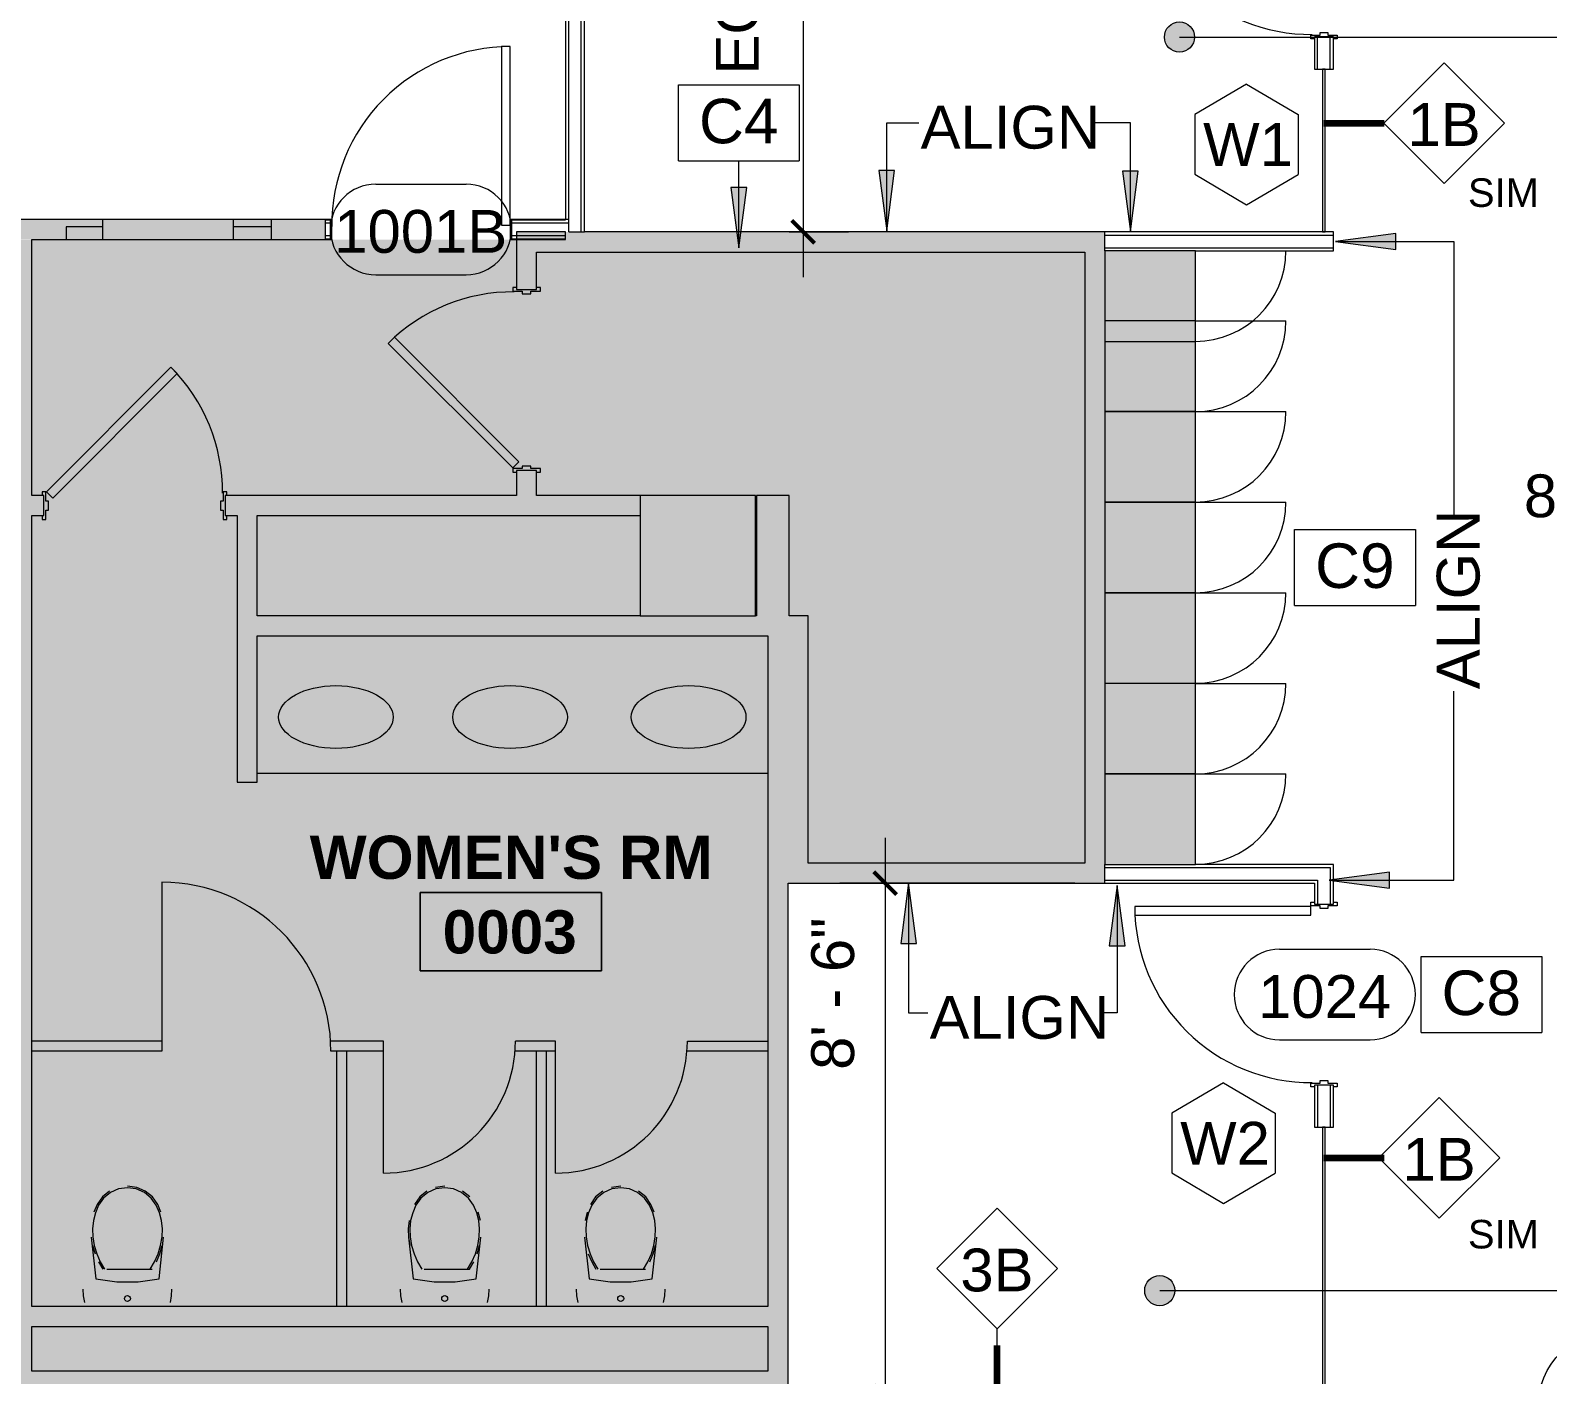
# Model space of a CAD drawing. Header units: inches. Extents: x 920 to 3811, y -644 to 2589.
# Drawn here: x 3120.6 to 3422.3, y 1618.7 to 1886 of the extents above; entities that cross this region are included whole.
import ezdxf

# ---------------------------------------------------------------- set-up
doc = ezdxf.new("R2010")
doc.units = ezdxf.units.IN
doc.header["$MEASUREMENT"] = 0
for name, color, linetype, lineweight in [('A-ANNO-DIMS', 211, 'Continuous', 9), ('A-ANNO-DIMS-96', 211, 'Continuous', 9), ('A-ANNO-KEYN', 231, 'Continuous', 9), ('A-ANNO-NOTE', 131, 'Continuous', 9), ('A-AREA-IDEN', 2, 'Continuous', 9), ('A-DETL', 90, 'Continuous', 9), ('A-DETL-GENF', 92, 'Continuous', 9), ('A-DOOR', 31, 'Continuous', 13), ('A-DOOR-IDEN', 31, 'Continuous', 9), ('A-GLAZ-CURT', 52, 'Continuous', 13), ('A-WALL', 113, 'Continuous', 13), ('A-WALL-IDEN', 211, 'Continuous', 9), ('A-WALL-PATT', 111, 'Continuous', 13), ('G-ANNO-SYMB', 111, 'Continuous', 9), ('G-ANNO-TEXT', 231, 'Continuous', 9), ('I-WALL', 2, 'Continuous', 13), ('Q-CASE', 31, 'Continuous', 9), ('S-COLS', 52, 'Continuous', 13)]:
    doc.layers.add(name, color=color, linetype=linetype, lineweight=lineweight)
doc.styles.add('Arial', font='arial.ttf', dxfattribs={"height": 8.851796})
doc.styles.add('Swis721 Lt BT', font='swissl.ttf', dxfattribs={"height": 8.514638})
doc.styles.add('Swis721 Lt BT_1', font='swissl.ttf', dxfattribs={"height": 5.676425})
doc.styles.add('Swis721 Lt BT_B', font='', dxfattribs={"height": 8.583975})
doc.styles.get('Swis721 Lt BT_B').set_extended_font_data('Swis721 Lt BT', bold=True)
doc.dimstyles.new('OTJ_-_3_32__Linear__1_2__Tolerance_1', dxfattribs={"dimscale": 12, "dimtxt": 9, "dimasz": 0.375, "dimexe": 0.75, "dimexo": 0.5, "dimgap": 0.5, "dimtad": 1, "dimdec": 1, "dimrnd": 0.5, "dimzin": 3, "dimdsep": 46, "dimlunit": 4, "dimtxsty": 'Swis721 Lt BT', "dimblk1": 'OBLIQUE', "dimblk2": 'OBLIQUE', "dimsah": 1, "dimcen": 0.09, "dimdle": 0.75, "dimazin": 0, "dimtfac": 1, "dimtdec": 4, "dimtix": 1, "dimtmove": 2, "dimatfit": 3, "dimfxl": 1, "dimtvp": 1, "dimfrac": 2, "dimtolj": 1, "dimtzin": 0, "dimarcsym": 2})
doc.dimstyles.new('OTJ_-_3_32__Linear__1_2__Tolerance_3', dxfattribs={"dimscale": 12, "dimtxt": 9, "dimasz": 0.375, "dimexe": 0.75, "dimexo": 0.5, "dimgap": 0.5, "dimtad": 1, "dimdec": 1, "dimrnd": 0.5, "dimzin": 3, "dimdsep": 46, "dimlunit": 4, "dimtxsty": 'Swis721 Lt BT', "dimblk1": 'OBLIQUE', "dimblk2": 'OBLIQUE', "dimsah": 1, "dimcen": 0.09, "dimdle": 0.75, "dimazin": 0, "dimtfac": 1, "dimtdec": 4, "dimtix": 1, "dimtmove": 0, "dimatfit": 3, "dimfxl": 1, "dimtvp": 1, "dimfrac": 2, "dimtolj": 1, "dimtzin": 0, "dimarcsym": 2})

# ---------------------------------------------------------------- blocks, each defined once
blk = doc.blocks.new('Single Flush_No Glass - 3_-0_x8_-0_-4442648-ELEVATION 10 -')
at = {"layer": 'A-DOOR'}
h = blk.add_hatch(color=10, dxfattribs=at)
h.paths.add_polyline_path([(-14.38, 1.93), (-14.38, 1.91), (-14.01, 1.91), (-14.01, -2.09), (-14.38, -2.09), (-14.38, -2.84), (-13.63, -2.84), (-13.63, -0.96), (-13.13, -0.96), (-13.13, 0.79), (-13.63, 0.79), (-13.63, 2.66), (-14.38, 2.66)], flags=0)
h.paths.add_polyline_path([(21.12, 0.54), (21.12, -0.96), (21.62, -0.96), (21.62, -2.84), (22.37, -2.84), (22.37, -2.09), (21.99, -2.09), (21.99, 1.91), (22.37, 1.91), (22.37, 2.66), (21.62, 2.66), (21.62, 0.79), (21.12, 0.79)], flags=0)
at = {"layer": 'A-DOOR', "color": 8, "lineweight": 20}
for p, q in [((-14.38, 2.66), (-14.38, 1.91)), ((-13.63, 2.66), (-14.38, 2.66)), ((-13.63, 0.79), (-13.63, 2.66)), ((-13.13, 0.79), (-13.63, 0.79)), ((-13.13, -0.96), (-13.13, 0.79)), ((21.62, 0.79), (21.12, 0.79)), ((21.12, 0.79), (21.12, -0.96)), ((22.37, 2.66), (21.62, 2.66)), ((21.62, 2.66), (21.62, 0.79)), ((22.37, 1.91), (22.37, 2.66)), ((-14.38, -2.09), (-14.38, -2.84)), ((-14.38, -2.84), (-13.63, -2.84)), ((-13.63, -2.84), (-13.63, -0.96)), ((-13.63, -0.96), (-13.13, -0.96)), ((-4.49, -26.35), (20.26, -1.6)), ((21.49, -2.84), (-3.25, -27.59)), ((20.26, -1.6), (21.49, -2.84)), ((21.12, -0.96), (21.62, -0.96)), ((21.62, -0.96), (21.62, -2.84)), ((21.62, -2.84), (22.37, -2.84)), ((22.37, -2.84), (22.37, -2.09)), ((-3.25, -27.59), (-4.49, -26.35))]:
    blk.add_line(p, q, dxfattribs=at)
at = {"layer": 'A-DOOR', "color": 55}
blk.add_arc((21.49, -2.84), 35, 179.5, 225, dxfattribs=at)
blk = doc.blocks.new('Concrete-Rectangular-Column - 22 119_128 x 23 233_256-4407175-ELEVATION 10 -')
at = {"layer": 'S-COLS'}
blk.add_hatch(color=10, dxfattribs=at).paths.add_polyline_path([(11.46, -11.96), (11.46, 11.96), (-11.46, 11.96), (-11.46, -11.96)], flags=0)
at = {"layer": 'S-COLS', "color": 8, "lineweight": 20}
for p, q in [((11.46, 11.96), (-11.46, 11.96)), ((-11.46, 11.96), (-11.46, -11.96)), ((11.46, -11.96), (11.46, 11.96)), ((-11.46, -11.96), (11.46, -11.96))]:
    blk.add_line(p, q, dxfattribs=at)
blk = doc.blocks.new('A-Locker - 72_ Height-4588109-ELEVATION 10 -')
at = {"layer": 'Q-CASE'}
blk.add_hatch(color=50, dxfattribs=at).paths.add_polyline_path([(-9, -9), (9, -9), (9, 9), (-9, 9)], flags=0)
for p, q in [((9, 9), (-9, 9)), ((-9, 9), (-9, -9)), ((9, -9), (9, 9)), ((-9, -9), (9, -9)), ((9, -9), (9, -27))]:
    blk.add_line(p, q, dxfattribs=at)
blk.add_arc((9, -9), 18, 180, 270, dxfattribs=at)
blk = doc.blocks.new('Single Flush_No Glass - 3_-0_x8_-0_-4278853-ELEVATION 10 -')
at = {"layer": 'A-DOOR'}
for p, q in [((19.74, 37.71), (19.74, 2.71)), ((21.49, 37.71), (19.74, 37.71)), ((21.49, 2.71), (21.49, 37.71)), ((19.74, 2.71), (21.49, 2.71))]:
    blk.add_line(p, q, dxfattribs=at)
at = {"layer": 'A-DOOR', "lineweight": 9}
for p, q in [((-14.38, 2.71), (-13.63, 2.71)), ((-14.38, 1.96), (-14.38, 2.71)), ((-13.63, 2.71), (-13.63, 0.84)), ((-13.63, 0.84), (-13.13, 0.84)), ((-13.13, 0.84), (-13.13, -0.66)), ((21.12, 0.84), (21.62, 0.84)), ((21.12, -0.66), (21.12, 0.84)), ((21.62, 2.71), (22.37, 2.71)), ((21.62, 0.84), (21.62, 2.71)), ((22.37, 2.71), (22.37, 1.96)), ((-14.38, -2.54), (-14.38, -1.79)), ((-13.63, -2.54), (-14.38, -2.54)), ((-13.63, -0.66), (-13.63, -2.54)), ((-13.13, -0.66), (-13.63, -0.66)), ((21.62, -0.66), (21.12, -0.66)), ((21.62, -2.54), (21.62, -0.66)), ((22.37, -2.54), (21.62, -2.54)), ((22.37, -1.79), (22.37, -2.54))]:
    blk.add_line(p, q, dxfattribs=at)
blk.add_arc((21.49, 2.71), 35, 90, 180.5, dxfattribs=at)
blk = doc.blocks.new('Single Flush_No Glass_Frameless - 3_-0_x8_-0_-6167873-ELEVATION 10 -')
at = {"layer": 'A-DOOR'}
for p, q in [((19.99, 36.46), (19.99, 0.96)), ((21.74, 36.46), (19.99, 36.46)), ((21.74, 0.96), (21.74, 36.46)), ((19.99, 0.96), (21.74, 0.96))]:
    blk.add_line(p, q, dxfattribs=at)
at = {"layer": 'A-DOOR', "lineweight": 9}
blk.add_arc((21.74, 0.96), 35.5, 90, 180.5, dxfattribs=at)
blk = doc.blocks.new('Single Flush_No Glass - 3_-0_x8_-0_-5976571-ELEVATION 10 -')
at = {"layer": 'A-DOOR'}
for p, q in [((19.74, 37.71), (19.74, 2.71)), ((21.49, 37.71), (19.74, 37.71)), ((21.49, 2.71), (21.49, 37.71)), ((19.74, 2.71), (21.49, 2.71))]:
    blk.add_line(p, q, dxfattribs=at)
at = {"layer": 'A-DOOR', "lineweight": 9}
for p, q in [((-14.38, 2.71), (-13.63, 2.71)), ((-14.38, 1.96), (-14.38, 2.71)), ((-13.63, 2.71), (-13.63, 0.84)), ((-13.63, 0.84), (-13.13, 0.84)), ((-13.13, 0.84), (-13.13, -0.66)), ((21.12, 0.84), (21.62, 0.84)), ((21.12, -0.66), (21.12, 0.84)), ((21.62, 2.71), (22.37, 2.71)), ((21.62, 0.84), (21.62, 2.71)), ((22.37, 2.71), (22.37, 1.96)), ((-14.38, -2.54), (-14.38, -1.79)), ((-13.63, -2.54), (-14.38, -2.54)), ((-13.63, -0.66), (-13.63, -2.54)), ((-13.13, -0.66), (-13.63, -0.66)), ((21.62, -0.66), (21.12, -0.66)), ((21.62, -2.54), (21.62, -0.66)), ((22.37, -2.54), (21.62, -2.54)), ((22.37, -1.79), (22.37, -2.54))]:
    blk.add_line(p, q, dxfattribs=at)
blk.add_arc((21.49, 2.71), 35, 90, 180.5, dxfattribs=at)
blk = doc.blocks.new('System Panel - Glazed-6331967-ELEVATION 10 -')
at = {"layer": 'A-GLAZ-CURT'}
for p, q in [((16.2, 0.25), (-16.2, 0.25)), ((-16.2, 0.25), (-16.2, -0.25)), ((16.2, -0.25), (16.2, 0.25)), ((-16.2, -0.25), (16.2, -0.25))]:
    blk.add_line(p, q, dxfattribs=at)
blk = doc.blocks.new('System Panel - Glazed-6331940-ELEVATION 10 -')
at = {"layer": 'A-GLAZ-CURT'}
for p, q in [((26.78125, 0.25), (-26.78125, 0.25)), ((-26.78125, 0.25), (-26.78125, -0.25)), ((26.78125, -0.25), (26.78125, 0.25)), ((-26.78125, -0.25), (26.78125, -0.25))]:
    blk.add_line(p, q, dxfattribs=at)
blk = doc.blocks.new('Door Tag - Door Tag-41184-ELEVATION 10 -')
at = {"layer": 'A-DOOR-IDEN'}
for p, q in [((-0.09375, 0.09375), (0.09375, 0.09375)), ((-0.09375, -0.09375), (0.09375, -0.09375))]:
    blk.add_line(p, q, dxfattribs=at)
for centre, start, end in [((-0.09375, 0), 90, 270), ((0.09375, 0), 270, 90)]:
    blk.add_arc(centre, 0.09375, start, end, dxfattribs=at)
blk = doc.blocks.new('DIMBLOCK19-ELEVATION 10 -')
at = {"layer": 'A-ANNO-DIMS-96'}
for p, q in [((3290.51, 1725.44), (3290.51, 1605.38)), ((3328.22, 1716.44), (3281.51, 1716.44)), ((3290.51, 1716.44), (3328.22, 1716.44)), ((3287.69, 1614.38), (3299.51, 1614.38)), ((3290.51, 1614.38), (3287.69, 1614.38))]:
    blk.add_line(p, q, dxfattribs=at)
at = {"layer": 'A-ANNO-DIMS-96', "lineweight": 50}
for p, q in [((3290.51, 1716.44), (3288.26, 1718.69)), ((3290.51, 1716.44), (3292.76, 1714.19)), ((3290.51, 1614.38), (3288.26, 1616.63)), ((3290.51, 1614.38), (3292.76, 1612.13))]:
    blk.add_line(p, q, dxfattribs=at)
at = {"layer": 'A-ANNO-DIMS-96', "color": 0, "insert": (3275.83, 1679.33), "char_height": 8.515, "width": 33.0857, "attachment_point": 1, "rotation": 90, "line_spacing_factor": 1.00667, "style": 'Swis721 Lt BT'}
blk.add_mtext('8\' - 6"', dxfattribs=at)
blk = doc.blocks.new('_Oblique')
at = {"color": 0, "linetype": 'ByBlock', "lineweight": -2}
blk.add_line((-0.5, -0.5), (0.5, 0.5), dxfattribs=at)
blk = doc.blocks.new('DIMBLOCK22-ELEVATION 10 -')
at = {"layer": 'A-ANNO-DIMS-96', "lineweight": 50}
for p, q in [((3274.24, 1924.72), (3271.99, 1926.97)), ((3274.24, 1924.72), (3276.49, 1922.47)), ((3274.24, 1845.94), (3271.99, 1848.19)), ((3274.24, 1845.94), (3276.49, 1843.69))]:
    blk.add_line(p, q, dxfattribs=at)
at = {"layer": 'A-ANNO-DIMS-96'}
for p, q in [((3271.42, 1924.72), (3283.24, 1924.72)), ((3274.24, 1924.72), (3271.42, 1924.72)), ((3274.24, 1924.72), (3274.24, 1836.94)), ((3271.42, 1845.94), (3283.24, 1845.94)), ((3274.24, 1845.94), (3271.42, 1845.94))]:
    blk.add_line(p, q, dxfattribs=at)
at = {"layer": 'A-ANNO-DIMS-96', "color": 0, "insert": (3256.87, 1877.26), "char_height": 8.515, "width": 19.3714, "attachment_point": 1, "rotation": 90, "line_spacing_factor": 1.00667, "style": 'Swis721 Lt BT'}
blk.add_mtext('EQ', dxfattribs=at)
blk = doc.blocks.new('Window Tag _Annotation_ - Window Tag _Annotation_-6038936-ELEVATION 10 -')
at = {"layer": 'A-ANNO-NOTE'}
for p, q in [((0, 0.125), (-0.1071, 0.0619)), ((0, 0.125), (0.107, 0.062)), ((-0.1071, 0.0619), (-0.1071, -0.0619)), ((0.107, 0.062), (0.107, -0.0624)), ((-0.1071, -0.0619), (0, -0.125)), ((0, -0.125), (0.107, -0.0624))]:
    blk.add_line(p, q, dxfattribs=at)
blk = doc.blocks.new('Wall Tag - 1_4_-62626-ELEVATION 10 -')
at = {"layer": 'A-WALL-IDEN'}
for p, q in [((-0.125, 0), (0, 0.125)), ((0, 0.125), (0.125, 0)), ((-0.125, 0), (0, -0.125)), ((0, -0.125), (0.125, 0))]:
    blk.add_line(p, q, dxfattribs=at)
blk = doc.blocks.new('Keynote Tag - Keynote Number - Boxed-135510-ELEVATION 10 -')
at = {"layer": 'A-ANNO-KEYN'}
for p, q in [((-0.125, -0.0792), (-0.125, 0.0781)), ((-0.125, 0.0781), (0.125, 0.0781)), ((0.125, 0.0781), (0.125, -0.0792)), ((-0.125, -0.0792), (0.125, -0.0792))]:
    blk.add_line(p, q, dxfattribs=at)
blk = doc.blocks.new('OTJ_ Room Tag - Room Name _ Number-360227-ELEVATION 10 -')
at = {"layer": 'A-AREA-IDEN'}
for p, q in [((-0.1881, -0.1636), (-0.1881, -0.0018)), ((-0.1881, -0.0018), (0.1869, -0.0018)), ((0.1869, -0.0018), (-0.1881, -0.0018)), ((-0.1881, -0.0018), (-0.1881, -0.1636)), ((0.1869, -0.0018), (0.1869, -0.1636)), ((0.1869, -0.1636), (0.1869, -0.0018)), ((0.1869, -0.1636), (-0.1881, -0.1636)), ((-0.1881, -0.1636), (0.1869, -0.1636))]:
    blk.add_line(p, q, dxfattribs=at)
blk = doc.blocks.new('Elevation - Filled Arrow 2-347888-ELEVATION 10 -')
at = {"layer": 'G-ANNO-SYMB'}
blk.add_circle((0, 0), 0.1664, dxfattribs=at)

msp = doc.modelspace()

# ---------------------------------------------------------------- hatches: boundary and pattern name
at = {"layer": 'A-ANNO-KEYN'}
msp.add_hatch(color=256, dxfattribs=at).paths.add_polyline_path([(3261.44, 1842.8), (3263.02, 1854.8), (3259.86, 1854.8)], flags=0)
at = {"layer": 'A-AREA-IDEN'}
h = msp.add_hatch(color=256, dxfattribs=at)
edge = h.paths.add_edge_path(flags=0)
edge.add_arc((3349.05, 1884.69), 3, 0, 360)
h = msp.add_hatch(color=256, dxfattribs=at)
edge = h.paths.add_edge_path(flags=0)
edge.add_arc((3345.13, 1635.44), 3, 0, 360)
at = {"layer": 'A-DETL-GENF'}
h = msp.add_hatch(color=9, dxfattribs=at)
h.paths.add_polyline_path([(3120.85, 1619.44), (3267.22, 1619.44), (3267.22, 1628.28), (3120.85, 1628.28)], flags=0)
h.paths.add_polyline_path([(2922.86, 1848.44), (2867.38, 1848.44), (2867.38, 1848), (2913.49, 1848.37)], flags=0)
h.paths.add_polyline_path([(3116.85, 1619.44), (3116.85, 1844.44), (3090.16, 1844.44), (3090.16, 1848.44), (3086.47, 1848.44), (3086.47, 1844.44), (3078.35, 1844.44), (3078.35, 1848.44), (3074.66, 1848.44), (3074.66, 1844.44), (3017.21, 1844.44), (3017.21, 1848.44), (3011.14, 1848.44), (3011.14, 1844.44), (3001.13, 1844.44), (3001.12, 1848.44), (2995.06, 1848.44), (2995.06, 1844.44), (2938.35, 1844.44), (2938.35, 1848.44), (2932.27, 1848.44), (2932.27, 1844.44), (2929.34, 1844.44), (2929.34, 1848.44), (2922.86, 1848.44), (2922.86, 1844.44), (2913.23, 1844.45), (2913.48, 1844.51), (2867.38, 1844.88), (2867.38, 1844.44), (2864.45, 1844.44), (2864.45, 1844.9), (2827.96, 1845.19), (2827.96, 1847.69), (2864.45, 1847.98), (2864.45, 1848.44), (2707.96, 1848.44), (2710.96, 1844.44), (2710.96, 1758.44), (2744.96, 1758.44), (2744.96, 1771.17), (2746.93, 1771.17), (2746.93, 1844.44), (2750.93, 1844.44), (2750.93, 1793.53), (2762.01, 1793.53), (2762.01, 1844.44), (2766.01, 1844.44), (2766.01, 1793.53), (2871.81, 1793.53), (2871.81, 1794.28), (2872.56, 1794.28), (2872.56, 1792.4), (2873.06, 1792.4), (2873.06, 1790.65), (2872.56, 1790.65), (2872.56, 1788.78), (2871.81, 1788.78), (2871.81, 1789.53), (2869.11, 1789.53), (2869.11, 1783.15), (2869.86, 1783.15), (2869.86, 1782.4), (2867.99, 1782.4), (2867.99, 1781.9), (2866.24, 1781.9), (2866.24, 1782.4), (2864.36, 1782.4), (2864.36, 1783.15), (2865.11, 1783.15), (2865.11, 1789.53), (2820.88, 1789.53), (2820.88, 1746.02), (2865.11, 1746.02), (2865.11, 1752.4), (2864.36, 1752.4), (2864.36, 1753.15), (2866.24, 1753.15), (2866.24, 1753.65), (2867.99, 1753.65), (2867.99, 1753.15), (2869.86, 1753.15), (2869.86, 1752.4), (2869.11, 1752.4), (2869.11, 1742.02), (2816.88, 1742.02), (2816.88, 1767.17), (2748.96, 1767.17), (2748.96, 1632.28), (2909.18, 1632.28), (2909.17, 1789.53), (2908.56, 1789.53), (2908.56, 1788.78), (2907.81, 1788.78), (2907.81, 1790.65), (2907.31, 1790.65), (2907.31, 1792.4), (2907.81, 1792.4), (2907.81, 1794.28), (2908.56, 1794.28), (2908.56, 1793.53), (2909.17, 1793.53), (2909.17, 1805.06), (2908.43, 1805.06), (2908.43, 1805.81), (2910.31, 1805.81), (2910.31, 1806.31), (2912.06, 1806.31), (2912.06, 1805.81), (2913.93, 1805.81), (2913.93, 1805.06), (2913.18, 1805.06), (2913.18, 1796.44), (2934.7, 1796.44), (2934.7, 1770.84), (2913.18, 1770.84), (2913.18, 1619.44), (3049.78, 1619.44), (3049.78, 1844.39), (3053.78, 1844.39), (3053.78, 1619.44), (3098.58, 1619.44)], flags=0)
h.paths.add_polyline_path([(2909.18, 1619.44), (2909.18, 1628.28), (2748.96, 1628.28), (2748.96, 1619.44), (2907.96, 1619.44)], flags=0)
h.paths.add_polyline_path([(3217.22, 1844.44), (3218.7, 1844.46), (3218.39, 1844.77), (3226.99, 1845.94), (3217.22, 1845.94), (3217.22, 1844.61)], flags=0)
h.paths.add_polyline_path([(3188.91, 1632.28), (3267.22, 1632.28), (3267.22, 1765.61), (3165.67, 1765.61), (3165.67, 1736.53), (3161.67, 1736.53), (3161.67, 1789.53), (3159.63, 1789.53), (3159.63, 1788.78), (3158.88, 1788.78), (3158.88, 1790.65), (3158.38, 1790.65), (3158.38, 1792.4), (3158.88, 1792.4), (3158.88, 1794.28), (3159.63, 1794.28), (3159.63, 1793.53), (3217.22, 1793.53), (3217.22, 1798.15), (3216.47, 1798.15), (3216.47, 1798.9), (3218.35, 1798.9), (3218.35, 1799.4), (3220.1, 1799.4), (3220.1, 1798.9), (3221.97, 1798.9), (3221.97, 1798.15), (3221.22, 1798.15), (3221.22, 1793.53), (3264.76, 1793.53), (3264.76, 1769.61), (3264.94, 1769.61), (3264.94, 1793.53), (3271.44, 1793.53), (3271.44, 1769.61), (3275.22, 1769.61), (3275.22, 1720.44), (3330.22, 1720.44), (3330.22, 1841.94), (3221.22, 1841.94), (3221.25, 1834.9), (3221.97, 1834.9), (3221.97, 1834.15), (3220.1, 1834.15), (3220.1, 1833.65), (3218.35, 1833.65), (3218.35, 1834.15), (3216.47, 1834.15), (3216.47, 1834.9), (3217.22, 1834.9), (3217.22, 1844.44), (3179.22, 1844.44), (3179.22, 1845.19), (3168.43, 1845.05), (3168.43, 1844.54), (3160.93, 1844.52), (3160.93, 1844.95), (3134.93, 1844.62), (3134.93, 1844.47), (3120.85, 1844.44), (3120.85, 1793.53), (3122.88, 1793.53), (3122.88, 1794.28), (3123.63, 1794.28), (3123.63, 1792.4), (3124.13, 1792.4), (3124.13, 1790.65), (3123.63, 1790.65), (3123.63, 1788.78), (3122.88, 1788.78), (3122.88, 1789.53), (3120.85, 1789.53), (3120.85, 1632.28)], flags=0)
h.paths.add_polyline_path([(3241.83, 1769.61), (3241.83, 1789.53), (3165.67, 1789.53), (3165.67, 1769.61), (3233, 1769.61)], flags=0)
h.paths.add_polyline_path([(2770.54, 1771.17), (2816.88, 1771.17), (2816.88, 1789.53), (2770.54, 1789.53)], flags=0)
h.paths.add_polyline_path([(2910.31, 1840.56), (2910.31, 1841.06), (2908.43, 1841.06), (2908.43, 1841.81), (2909.18, 1841.81), (2909.18, 1844.44), (2913.18, 1844.44), (2913.18, 1841.81), (2913.93, 1841.81), (2913.93, 1841.06), (2912.06, 1841.06), (2912.06, 1840.56), (2910.56, 1840.56)], flags=0)
h.paths.add_polyline_path([(2746.93, 1844.44), (2734.87, 1845.65), (2785.54, 1848.2)], flags=0)
at = {"layer": 'A-WALL-PATT', "lineweight": 9}
h = msp.add_hatch(color=7, dxfattribs=at)
h.paths.add_polyline_path([(3011.14, 1844.44), (3011.14, 1848.44), (3001.13, 1848.44), (3001.13, 1844.44)], flags=0)
h.paths.add_polyline_path([(3090.16, 1844.44), (3134.93, 1844.47), (3134.93, 1844.62), (3160.93, 1844.95), (3160.93, 1844.52), (3168.43, 1844.54), (3168.43, 1845.05), (3179.22, 1845.19), (3179.22, 1848.44), (3090.16, 1848.44)], flags=0)
h.paths.add_polyline_path([(3086.47, 1844.44), (3086.47, 1848.44), (3078.35, 1848.44), (3078.35, 1844.44)], flags=0)
h.paths.add_polyline_path([(3017.21, 1844.44), (3074.66, 1844.44), (3074.66, 1848.44), (3017.21, 1848.44)], flags=0)
h.paths.add_polyline_path([(2932.27, 1844.44), (2932.27, 1848.44), (2929.34, 1848.44), (2929.34, 1844.44)], flags=0)
h.paths.add_polyline_path([(2864.45, 1844.44), (2867.38, 1844.44), (2867.38, 1844.88), (2913.48, 1844.51), (2913.23, 1844.45), (2922.86, 1844.44), (2922.86, 1848.44), (2867.38, 1848), (2867.38, 1848.44), (2864.45, 1848.44), (2864.45, 1847.98), (2827.96, 1847.69), (2827.96, 1845.19), (2864.45, 1844.9), (2864.45, 1844.52)], flags=0)
h.paths.add_polyline_path([(2938.53, 1844.44), (2995.06, 1844.44), (2995.06, 1848.44), (2938.35, 1848.44), (2938.35, 1844.44)], flags=0)
for points in [[(3120.85, 1619.44), (3120.85, 1844.44), (3116.85, 1844.44), (3116.85, 1619.44)], [(3221.22, 1841.94), (3334.22, 1841.94), (3334.22, 1845.94), (3226.99, 1845.94), (3218.39, 1844.77), (3218.72, 1844.44), (3217.22, 1844.44), (3217.22, 1841.94), (3217.71, 1841.94)], [(3330.22, 1720.44), (3334.22, 1720.44), (3334.22, 1841.94), (3330.22, 1841.94), (3330.22, 1738.19)], [(3267.22, 1769.61), (3271.44, 1769.61), (3271.44, 1793.53), (3264.94, 1793.53), (3264.94, 1769.61)], [(3161.67, 1736.53), (3165.67, 1736.53), (3165.67, 1789.53), (3161.67, 1789.53), (3161.67, 1763.29)], [(3191.72, 1765.61), (3275.22, 1765.61), (3275.22, 1769.61), (3165.67, 1769.61), (3165.67, 1765.61), (3188.91, 1765.61)], [(3275.22, 1716.44), (3275.22, 1765.61), (3267.22, 1765.61), (3267.22, 1716.44), (3271.22, 1716.44)], [(3289.07, 1716.44), (3334.22, 1716.44), (3334.22, 1720.44), (3275.22, 1720.44), (3275.22, 1716.44)], [(3267.22, 1619.44), (3271.22, 1619.44), (3271.22, 1716.44), (3267.22, 1716.44), (3267.22, 1628.28)], [(3267.22, 1628.28), (3267.22, 1632.28), (3120.85, 1632.28), (3120.85, 1628.28), (3188.91, 1628.28)], [(3271.22, 1615.44), (3271.22, 1619.44), (2748.96, 1619.44), (2748.96, 1615.44), (3188.91, 1615.44)]]:
    msp.add_hatch(color=7, dxfattribs=at).paths.add_polyline_path(points, flags=0)
h = msp.add_hatch(color=7, dxfattribs=at)
h.paths.add_polyline_path([(3221.22, 1793.53), (3221.22, 1798.53), (3217.22, 1798.53), (3217.22, 1793.53), (3217.71, 1793.53)], flags=0)
h.paths.add_polyline_path([(3221.22, 1834.53), (3221.22, 1841.94), (3217.22, 1841.94), (3217.22, 1834.53), (3217.71, 1834.53)], flags=0)
h = msp.add_hatch(color=7, dxfattribs=at)
h.paths.add_polyline_path([(3217.71, 1789.53), (3241.83, 1789.53), (3241.83, 1793.53), (3159.26, 1793.53), (3159.26, 1789.53), (3191.72, 1789.53)], flags=0)
h.paths.add_polyline_path([(3121.16, 1789.53), (3123.26, 1789.53), (3123.26, 1793.53), (3120.85, 1793.53), (3120.85, 1789.53)], flags=0)
at = {"layer": 'G-ANNO-TEXT'}
for points in [[(3290.83, 1846.14), (3292.41, 1858.14), (3289.25, 1858.14)], [(3339.28, 1846.03), (3340.86, 1858.03), (3337.7, 1858.03)], [(3380.09, 1844.06), (3392.09, 1842.48), (3392.09, 1845.64)], [(3378.8, 1717.07), (3390.8, 1715.49), (3390.8, 1718.65)], [(3295.2, 1716.49), (3293.62, 1704.49), (3296.78, 1704.49)], [(3336.66, 1715.99), (3335.08, 1703.99), (3338.24, 1703.99)]]:
    msp.add_hatch(color=7, dxfattribs=at).paths.add_polyline_path(points, flags=0)

# ---------------------------------------------------------------- linework, layer by layer
at = {"layer": 'A-ANNO-KEYN'}
for p, q in [((3261.44, 1842.8), (3261.44, 1860.1)), ((3263.02, 1854.8), (3259.86, 1854.8)), ((3259.86, 1854.8), (3261.44, 1842.8)), ((3261.44, 1842.8), (3263.02, 1854.8))]:
    msp.add_line(p, q, dxfattribs=at)
at = {"layer": 'A-AREA-IDEN'}
for p, q in [((3349.05, 1884.69), (3757.91, 1884.69)), ((3345.13, 1635.44), (3760.49, 1635.44))]:
    msp.add_line(p, q, dxfattribs=at)
for centre in [(3349.05, 1884.69), (3345.13, 1635.44)]:
    msp.add_circle(centre, 3, dxfattribs=at)
at = {"layer": 'A-DETL', "color": 55, "lineweight": 13}
for p, q in [((3165.67, 1738.31), (3267.22, 1738.31)), ((3146.73, 1716.63), (3146.73, 1683.05)), ((3146.73, 1685.05), (3120.85, 1685.05)), ((3190.78, 1685.05), (3180.26, 1685.05)), ((3190.78, 1658.82), (3190.78, 1685.05)), ((3224.96, 1685.05), (3217.01, 1685.05)), ((3224.96, 1658.82), (3224.96, 1685.05)), ((3251.19, 1685.05), (3267.22, 1685.05)), ((3146.73, 1683.05), (3120.85, 1683.05)), ((3190.78, 1683.05), (3180.31, 1683.05)), ((3181.41, 1683.05), (3181.41, 1632.28)), ((3183.41, 1683.05), (3183.41, 1632.28)), ((3224.96, 1683.05), (3216.93, 1683.05)), ((3221.13, 1683.05), (3221.13, 1632.28)), ((3223.13, 1683.05), (3223.13, 1632.28)), ((3267.22, 1683.05), (3251.11, 1683.05)), ((3134.88, 1654.06), (3133.83, 1652.56)), ((3135.12, 1653.85), (3134.12, 1652.43)), ((3136.31, 1655.22), (3134.88, 1654.06)), ((3136.48, 1654.95), (3135.12, 1653.85)), ((3138.1, 1655.65), (3136.48, 1654.95)), ((3139.86, 1655.89), (3138.1, 1655.65)), ((3141.7, 1655.95), (3139.86, 1656.2)), ((3141.61, 1655.65), (3139.86, 1655.89)), ((3143.23, 1654.95), (3141.61, 1655.65)), ((3143.4, 1655.22), (3141.7, 1655.95)), ((3144.59, 1653.85), (3143.23, 1654.95)), ((3144.83, 1654.06), (3143.4, 1655.22)), ((3145.59, 1652.43), (3144.59, 1653.85)), ((3145.87, 1652.56), (3144.83, 1654.06)), ((3197.97, 1654.06), (3196.92, 1652.56)), ((3198.21, 1653.85), (3197.21, 1652.43)), ((3199.4, 1655.22), (3197.97, 1654.06)), ((3199.57, 1654.95), (3198.21, 1653.85)), ((3201.19, 1655.65), (3199.57, 1654.95)), ((3202.94, 1656.2), (3201.1, 1655.95)), ((3202.94, 1655.89), (3201.19, 1655.65)), ((3204.69, 1655.65), (3202.94, 1655.89)), ((3206.31, 1654.95), (3204.69, 1655.65)), ((3207.67, 1653.85), (3206.31, 1654.95)), ((3207.91, 1654.06), (3206.48, 1655.22)), ((3208.67, 1652.43), (3207.67, 1653.85)), ((3232.96, 1654.06), (3231.92, 1652.56)), ((3233.2, 1653.85), (3232.21, 1652.43)), ((3234.39, 1655.22), (3232.96, 1654.06)), ((3234.57, 1654.95), (3233.2, 1653.85)), ((3236.18, 1655.65), (3234.57, 1654.95)), ((3237.94, 1656.2), (3236.1, 1655.95)), ((3237.94, 1655.89), (3236.18, 1655.65)), ((3239.69, 1655.65), (3237.94, 1655.89)), ((3241.31, 1654.95), (3239.69, 1655.65)), ((3242.67, 1653.85), (3241.31, 1654.95)), ((3242.91, 1654.06), (3241.48, 1655.22)), ((3243.67, 1652.43), (3242.67, 1653.85)), ((3243.96, 1652.56), (3242.91, 1654.06)), ((3133.49, 1650.92), (3133.08, 1649.35)), ((3133.83, 1652.56), (3133.19, 1651.03)), ((3134.12, 1652.43), (3133.49, 1650.92)), ((3146.22, 1650.92), (3145.59, 1652.43)), ((3146.53, 1651.03), (3145.87, 1652.56)), ((3146.62, 1649.35), (3146.22, 1650.92)), ((3196.58, 1650.92), (3196.17, 1649.35)), ((3197.21, 1652.43), (3196.58, 1650.92)), ((3209.3, 1650.92), (3208.67, 1652.43)), ((3209.71, 1649.35), (3209.3, 1650.92)), ((3210.03, 1649.41), (3209.61, 1651.03)), ((3231.27, 1651.03), (3230.85, 1649.41)), ((3231.57, 1650.92), (3231.17, 1649.35)), ((3232.21, 1652.43), (3231.57, 1650.92)), ((3244.3, 1650.92), (3243.67, 1652.43)), ((3244.61, 1651.03), (3243.96, 1652.56)), ((3244.71, 1649.35), (3244.3, 1650.92)), ((3133.08, 1649.35), (3132.91, 1647.74)), ((3132.91, 1647.74), (3132.97, 1646.12)), ((3146.8, 1647.74), (3146.62, 1649.35)), ((3146.74, 1646.12), (3146.8, 1647.74)), ((3195.85, 1649.41), (3195.67, 1647.75)), ((3195.67, 1647.75), (3195.73, 1646.09)), ((3196.17, 1649.35), (3195.99, 1647.74)), ((3195.99, 1647.74), (3196.05, 1646.12)), ((3209.88, 1647.74), (3209.71, 1649.35)), ((3209.83, 1646.12), (3209.88, 1647.74)), ((3231.17, 1649.35), (3230.99, 1647.74)), ((3230.99, 1647.74), (3231.05, 1646.12)), ((3244.88, 1647.74), (3244.71, 1649.35)), ((3244.82, 1646.12), (3244.88, 1647.74)), ((3132.65, 1646.09), (3133.56, 1637.76)), ((3132.93, 1644.4), (3133.41, 1642.76)), ((3132.97, 1646.12), (3133.26, 1644.42)), ((3133.26, 1644.42), (3133.76, 1642.77)), ((3145.95, 1642.77), (3146.45, 1644.42)), ((3146.15, 1637.76), (3147.06, 1646.09)), ((3146.29, 1642.76), (3146.78, 1644.4)), ((3146.45, 1644.42), (3146.74, 1646.12)), ((3195.73, 1646.09), (3196.02, 1644.4)), ((3195.73, 1646.09), (3196.65, 1637.76)), ((3196.05, 1646.12), (3196.34, 1644.42)), ((3196.34, 1644.42), (3196.84, 1642.77)), ((3209.04, 1642.77), (3209.53, 1644.42)), ((3209.23, 1637.76), (3210.15, 1646.09)), ((3209.38, 1642.76), (3209.86, 1644.4)), ((3209.53, 1644.42), (3209.83, 1646.12)), ((3230.73, 1646.09), (3231.64, 1637.76)), ((3231.05, 1646.12), (3231.34, 1644.42)), ((3231.34, 1644.42), (3231.84, 1642.77)), ((3244.04, 1642.77), (3244.53, 1644.42)), ((3244.23, 1637.76), (3245.15, 1646.09)), ((3244.38, 1642.76), (3244.86, 1644.4)), ((3244.53, 1644.42), (3244.82, 1646.12)), ((3133.76, 1642.77), (3134.45, 1641.19)), ((3145.26, 1641.19), (3145.95, 1642.77)), ((3145.62, 1641.19), (3146.29, 1642.76)), ((3196.84, 1642.77), (3197.53, 1641.19)), ((3208.35, 1641.19), (3209.04, 1642.77)), ((3231.5, 1642.76), (3232.17, 1641.19)), ((3231.84, 1642.77), (3232.53, 1641.19)), ((3243.35, 1641.19), (3244.04, 1642.77)), ((3243.7, 1641.19), (3244.38, 1642.76)), ((3134.09, 1641.19), (3134.94, 1639.7)), ((3134.45, 1641.19), (3135.32, 1639.7)), ((3135.75, 1639.7), (3144.77, 1639.7)), ((3144.38, 1639.7), (3145.26, 1641.19)), ((3197.53, 1641.19), (3198.41, 1639.7)), ((3198.83, 1639.7), (3207.86, 1639.7)), ((3207.47, 1639.7), (3208.35, 1641.19)), ((3207.86, 1639.7), (3208.71, 1641.19)), ((3232.17, 1641.19), (3233.02, 1639.7)), ((3232.53, 1641.19), (3233.41, 1639.7)), ((3233.83, 1639.7), (3242.85, 1639.7)), ((3242.47, 1639.7), (3243.35, 1641.19)), ((3131, 1635.71), (3131.08, 1634.39)), ((3133.56, 1637.76), (3137.75, 1637.21)), ((3137.75, 1637.21), (3141.96, 1637.21)), ((3141.96, 1637.21), (3146.15, 1637.76)), ((3148.63, 1634.39), (3148.71, 1635.71)), ((3194.08, 1635.71), (3194.16, 1634.39)), ((3196.65, 1637.76), (3200.83, 1637.21)), ((3200.83, 1637.21), (3205.05, 1637.21)), ((3205.05, 1637.21), (3209.23, 1637.76)), ((3211.72, 1634.39), (3211.8, 1635.71)), ((3229.08, 1635.71), (3229.16, 1634.39)), ((3231.64, 1637.76), (3235.83, 1637.21)), ((3235.83, 1637.21), (3240.05, 1637.21)), ((3240.05, 1637.21), (3244.23, 1637.76)), ((3246.72, 1634.39), (3246.79, 1635.71)), ((3131.08, 1634.39), (3131.31, 1633.09)), ((3148.4, 1633.09), (3148.63, 1634.39)), ((3194.16, 1634.39), (3194.4, 1633.09)), ((3211.48, 1633.09), (3211.72, 1634.39)), ((3229.16, 1634.39), (3229.4, 1633.09)), ((3246.48, 1633.09), (3246.72, 1634.39))]:
    msp.add_line(p, q, dxfattribs=at)
for centre in [(3139.86, 1633.86), (3202.94, 1633.86), (3237.94, 1633.86)]:
    msp.add_circle(centre, 0.591, dxfattribs=at)
for centre, radius, start, end in [((3146.73, 1683.05), 33.58, 0, 90), ((3190.78, 1685.05), 26.23, 270, 0), ((3224.96, 1685.05), 26.23, 270, 0)]:
    msp.add_arc(centre, radius, start, end, dxfattribs=at)
for centre in [(3181.31, 1749.49), (3215.94, 1749.49), (3251.45, 1749.49)]:
    msp.add_ellipse(centre, major_axis=(11.4, 0), ratio=0.548119, dxfattribs=at)
at = {"layer": 'A-WALL'}
for p, q in [((3227.61, 1845.94), (3227.61, 2006.62)), ((3230.11, 1845.94), (3230.11, 2004.12)), ((3376.52, 1878.34), (3376.52, 1884.72)), ((3379.02, 1878.34), (3379.02, 1884.72)), ((3134.93, 1846.94), (3127.68, 1846.94)), ((3127.68, 1846.94), (3127.68, 1844.44)), ((3134.93, 1848.44), (3134.93, 1844.44)), ((3160.93, 1844.44), (3160.93, 1848.44)), ((3168.43, 1846.94), (3160.93, 1846.94)), ((3168.43, 1848.44), (3168.43, 1844.44)), ((3180.47, 1848.44), (3179.22, 1848.44)), ((3180.22, 1847.69), (3179.22, 1847.69)), ((3180.47, 1844.44), (3180.47, 1848.44)), ((3227.61, 1848.44), (3215.97, 1848.44)), ((3215.97, 1847.31), (3215.97, 1844.44)), ((3227.61, 1847.69), (3216.22, 1847.69)), ((3180.22, 1845.19), (3179.22, 1845.19)), ((3179.22, 1844.44), (3180.47, 1844.44)), ((3215.97, 1844.44), (3226.99, 1844.44)), ((3226.99, 1845.19), (3216.22, 1845.19)), ((3226.99, 1844.44), (3226.99, 1845.94)), ((3227.61, 1845.94), (3230.74, 1845.94)), ((3334.22, 1845.31), (3379.65, 1845.31)), ((3334.22, 1842.81), (3379.65, 1842.81)), ((3334.22, 1719.56), (3379.02, 1719.56)), ((3334.22, 1717.06), (3376.52, 1717.06)), ((3376.52, 1717.06), (3376.52, 1712.31)), ((3379.02, 1719.56), (3379.02, 1712.31)), ((3376.52, 1676.31), (3376.52, 1667.94)), ((3379.02, 1676.31), (3379.02, 1667.94))]:
    msp.add_line(p, q, dxfattribs=at)
at = {"layer": 'A-WALL', "color": 8, "lineweight": 20}
for p, q in [((3179.22, 1848.44), (3090.16, 1848.44)), ((3179.22, 1848.31), (3179.22, 1848.44)), ((3120.85, 1844.44), (3179.22, 1844.44)), ((3120.85, 1793.53), (3120.85, 1844.44)), ((3179.22, 1844.44), (3179.22, 1844.56)), ((3226.99, 1845.94), (3217.22, 1845.94)), ((3217.22, 1845.94), (3217.22, 1834.53)), ((3334.22, 1845.94), (3230.74, 1845.94)), ((3221.22, 1841.94), (3330.22, 1841.94)), ((3221.22, 1834.53), (3221.22, 1841.94)), ((3330.22, 1841.94), (3330.22, 1720.44)), ((3217.22, 1834.53), (3221.22, 1834.53)), ((3217.22, 1798.53), (3217.22, 1793.53)), ((3221.22, 1798.53), (3217.22, 1798.53)), ((3221.22, 1793.53), (3221.22, 1798.53)), ((3123.26, 1793.53), (3120.85, 1793.53)), ((3123.26, 1789.53), (3123.26, 1793.53)), ((3217.22, 1793.53), (3159.26, 1793.53)), ((3159.26, 1793.53), (3159.26, 1789.53)), ((3241.83, 1793.53), (3221.22, 1793.53)), ((3264.94, 1793.53), (3264.94, 1769.61)), ((3271.44, 1793.53), (3264.94, 1793.53)), ((3271.44, 1769.61), (3271.44, 1793.53)), ((3120.85, 1632.28), (3120.85, 1789.53)), ((3120.85, 1789.53), (3123.26, 1789.53)), ((3159.26, 1789.53), (3161.67, 1789.53)), ((3161.67, 1789.53), (3161.67, 1736.53)), ((3165.67, 1789.53), (3241.83, 1789.53)), ((3165.67, 1769.61), (3165.67, 1789.53)), ((3241.83, 1769.61), (3165.67, 1769.61)), ((3264.94, 1769.61), (3264.76, 1769.61)), ((3275.22, 1769.61), (3271.44, 1769.61)), ((3275.22, 1720.44), (3275.22, 1769.61)), ((3165.67, 1736.53), (3165.67, 1765.61)), ((3165.67, 1765.61), (3267.22, 1765.61)), ((3267.22, 1765.61), (3267.22, 1632.28)), ((3161.67, 1736.53), (3165.67, 1736.53)), ((3330.22, 1720.44), (3275.22, 1720.44)), ((3271.22, 1615.44), (3271.22, 1716.44)), ((3271.22, 1716.44), (3334.22, 1716.44)), ((3267.22, 1632.28), (3120.85, 1632.28)), ((3120.85, 1619.44), (3120.85, 1628.28)), ((3120.85, 1628.28), (3267.22, 1628.28)), ((3267.22, 1628.28), (3267.22, 1619.44)), ((3267.22, 1619.44), (3120.85, 1619.44))]:
    msp.add_line(p, q, dxfattribs=at)
at = {"layer": 'A-WALL', "color": 55}
for p, q in [((3179.22, 1844.56), (3179.22, 1848.31)), ((3334.22, 1842.19), (3334.22, 1845.94)), ((3334.22, 1716.44), (3334.22, 1720.19))]:
    msp.add_line(p, q, dxfattribs=at)
at = {"layer": 'A-WALL-IDEN', "lineweight": 90}
for p, q in [((3377.77, 1867.58), (3389.77, 1867.58)), ((3377.77, 1661.83), (3389.77, 1661.83)), ((3312.78, 1612.5), (3312.78, 1624.5))]:
    msp.add_line(p, q, dxfattribs=at)
at = {"layer": 'A-WALL-IDEN'}
for p, q in [((3377.77, 1867.58), (3389.7, 1867.58)), ((3377.77, 1661.83), (3388.72, 1661.83)), ((3312.78, 1612.5), (3312.78, 1627.83))]:
    msp.add_line(p, q, dxfattribs=at)
at = {"layer": 'G-ANNO-TEXT', "color": 7}
for p, q in [((3290.83, 1867.64), (3297.2, 1867.64)), ((3290.83, 1846.14), (3290.83, 1867.64)), ((3339.28, 1867.64), (3331.52, 1867.64)), ((3339.28, 1846.03), (3339.28, 1867.64)), ((3292.41, 1858.14), (3289.25, 1858.14)), ((3289.25, 1858.14), (3290.83, 1846.14)), ((3290.83, 1846.14), (3292.41, 1858.14)), ((3340.86, 1858.03), (3337.7, 1858.03)), ((3337.7, 1858.03), (3339.28, 1846.03)), ((3339.28, 1846.03), (3340.86, 1858.03)), ((3392.09, 1845.64), (3380.09, 1844.06)), ((3380.09, 1844.06), (3392.09, 1842.48)), ((3380.09, 1844.06), (3403.59, 1844.06)), ((3392.09, 1842.48), (3392.09, 1845.64)), ((3403.59, 1844.06), (3403.59, 1788.97)), ((3403.59, 1717.07), (3403.59, 1754.65)), ((3390.8, 1718.65), (3378.8, 1717.07)), ((3378.8, 1717.07), (3390.8, 1715.49)), ((3378.8, 1717.07), (3403.59, 1717.07)), ((3390.8, 1715.49), (3390.8, 1718.65)), ((3295.2, 1716.49), (3293.62, 1704.49)), ((3296.78, 1704.49), (3295.2, 1716.49)), ((3295.2, 1716.49), (3295.2, 1690.64)), ((3336.66, 1715.99), (3335.08, 1703.99)), ((3338.24, 1703.99), (3336.66, 1715.99)), ((3336.66, 1715.99), (3336.66, 1690.64)), ((3293.62, 1704.49), (3296.78, 1704.49)), ((3335.08, 1703.99), (3338.24, 1703.99)), ((3295.2, 1690.64), (3298.99, 1690.64)), ((3336.66, 1690.64), (3333.31, 1690.64))]:
    msp.add_line(p, q, dxfattribs=at)
at = {"layer": 'I-WALL'}
for p, q in [((3226.99, 2007.24), (3226.99, 1848.44)), ((3230.74, 1845.94), (3230.74, 1922.84)), ((3375.9, 1884.72), (3375.9, 1878.34)), ((3379.65, 1884.72), (3375.9, 1884.72)), ((3379.65, 1878.34), (3379.65, 1884.72)), ((3375.9, 1878.34), (3379.65, 1878.34)), ((3180.22, 1848.31), (3179.22, 1848.31)), ((3180.22, 1844.56), (3180.22, 1848.31)), ((3226.99, 1848.31), (3216.22, 1848.31)), ((3216.22, 1848.31), (3216.22, 1844.56)), ((3179.22, 1844.56), (3180.22, 1844.56)), ((3216.22, 1844.56), (3226.99, 1844.56)), ((3379.65, 1845.94), (3334.22, 1845.94)), ((3379.65, 1842.19), (3379.65, 1845.94)), ((3352.22, 1842.19), (3379.65, 1842.19)), ((3379.65, 1720.19), (3352.22, 1720.19)), ((3379.65, 1712.31), (3379.65, 1720.19)), ((3334.22, 1716.44), (3375.9, 1716.44)), ((3375.9, 1716.44), (3375.9, 1712.31)), ((3375.9, 1712.31), (3379.65, 1712.31)), ((3379.65, 1676.31), (3375.9, 1676.31)), ((3375.9, 1676.31), (3375.9, 1667.94)), ((3379.65, 1667.94), (3379.65, 1676.31)), ((3375.9, 1667.94), (3379.65, 1667.94))]:
    msp.add_line(p, q, dxfattribs=at)

# ---------------------------------------------------------------- block references
at = {"layer": 'A-ANNO-KEYN', "xscale": 95.99999999999994, "yscale": 95.99999999999994, "zscale": 95.99999999999994}
for p in [(3261.44, 1867.71), (3383.95, 1779.3), (3409.09, 1694.37)]:
    msp.add_blockref('Keynote Tag - Keynote Number - Boxed-135510-ELEVATION 10 -', p, dxfattribs=at)
at = {"layer": 'A-ANNO-NOTE', "xscale": 96, "yscale": 96, "zscale": 96}
for p in [(3362.4, 1863.36), (3357.83, 1664.77)]:
    msp.add_blockref('Window Tag _Annotation_ - Window Tag _Annotation_-6038936-ELEVATION 10 -', p, dxfattribs=at)
at = {"layer": 'A-AREA-IDEN', "xscale": 95.99999999999994, "yscale": 95.99999999999994, "zscale": 95.99999999999994}
msp.add_blockref('OTJ_ Room Tag - Room Name _ Number-360227-ELEVATION 10 -', (3216.15, 1714.75), dxfattribs=at)
at = {"layer": 'A-DOOR'}
for name, p, rotation in [('Single Flush_No Glass - 3_-0_x8_-0_-5976571-ELEVATION 10 -', (3377.86, 1898.72), 90), ('Single Flush_No Glass - 3_-0_x8_-0_-4278853-ELEVATION 10 -', (3377.86, 1690.32), 89.9999999999998)]:
    msp.add_blockref(name, p, dxfattribs=dict(at, rotation=rotation))
msp.add_blockref('Single Flush_No Glass_Frameless - 3_-0_x8_-0_-6167873-ELEVATION 10 -', (3194.23, 1846.35), dxfattribs=at)
at = {"layer": 'A-DOOR', "color": 55}
for p, rotation in [((3219.31, 1820.52), 270), ((3145.25, 1791.44), 180)]:
    msp.add_blockref('Single Flush_No Glass - 3_-0_x8_-0_-4442648-ELEVATION 10 -', p, dxfattribs=dict(at, rotation=rotation))
at = {"layer": 'A-DOOR-IDEN', "xscale": 95.99999999999994, "yscale": 95.99999999999994, "zscale": 95.99999999999994}
for p in [(3198.22, 1846.44), (3377.95, 1694.31)]:
    msp.add_blockref('Door Tag - Door Tag-41184-ELEVATION 10 -', p, dxfattribs=at)
at = {"layer": 'A-GLAZ-CURT', "lineweight": 9, "rotation": 90}
for name, p in [('System Panel - Glazed-6331967-ELEVATION 10 -', (3377.77, 1862.14)), ('System Panel - Glazed-6331940-ELEVATION 10 -', (3377.77, 1641.16))]:
    msp.add_blockref(name, p, dxfattribs=at)
at = {"layer": 'A-WALL-IDEN', "xscale": 95.99999999999994, "yscale": 95.99999999999994, "zscale": 95.99999999999994}
for p in [(3401.7, 1867.58), (3400.72, 1661.83), (3312.78, 1639.83)]:
    msp.add_blockref('Wall Tag - 1_4_-62626-ELEVATION 10 -', p, dxfattribs=at)
at = {"layer": 'G-ANNO-SYMB', "xscale": 95.99999999999996, "yscale": 95.99999999999996, "zscale": 95.99999999999996, "rotation": 7.999999999999296}
msp.add_blockref('Elevation - Filled Arrow 2-347888-ELEVATION 10 -', (3436.22, 1611.91), dxfattribs=at)
at = {"layer": 'Q-CASE', "rotation": 90.00000000000031}
for p in [(3343.22, 1833.19), (3343.22, 1819.24), (3343.22, 1801.24), (3343.22, 1783.21), (3343.22, 1765.21), (3343.22, 1747.19), (3343.22, 1729.19)]:
    msp.add_blockref('A-Locker - 72_ Height-4588109-ELEVATION 10 -', p, dxfattribs=at)
at = {"layer": 'S-COLS', "color": 55}
msp.add_blockref('Concrete-Rectangular-Column - 22 119_128 x 23 233_256-4407175-ELEVATION 10 -', (3253.29, 1781.57), dxfattribs=at)

# ---------------------------------------------------------------- texts
at = {"layer": 'A-ANNO-NOTE', "char_height": 8.515, "width": 19.764, "attachment_point": 2, "line_spacing_factor": 1.00667, "style": 'Swis721 Lt BT'}
for s, insert in [('W1', (3362.68, 1867.59)), ('W2', (3358.11, 1668.99))]:
    msp.add_mtext(s, dxfattribs=dict(at, insert=insert))
at = {"layer": 'A-AREA-IDEN', "char_height": 8.584, "attachment_point": 2, "line_spacing_factor": 0.998538, "style": 'Swis721 Lt BT_B'}
for s, insert, width in [("WOMEN'S RM", (3216.16, 1725.89), 89.424), ('0003', (3215.87, 1711.06), 30.672)]:
    msp.add_mtext(s, dxfattribs=dict(at, insert=insert, width=width))
at = {"layer": 'A-DOOR-IDEN', "char_height": 8.515, "attachment_point": 2, "line_spacing_factor": 1.00667, "style": 'Swis721 Lt BT'}
for s, insert, width in [('1001B', (3198.18, 1850.31), 39.312), ('1024', (3377.91, 1698.18), 30.24)]:
    msp.add_mtext(s, dxfattribs=dict(at, insert=insert, width=width))
at = {"layer": 'A-WALL-IDEN', "char_height": 8.515, "width": 16.632, "attachment_point": 2, "line_spacing_factor": 1.00667, "style": 'Swis721 Lt BT'}
for s, insert in [('1B', (3401.67, 1871.55)), ('1B', (3400.69, 1665.8)), ('3B', (3312.75, 1643.8))]:
    msp.add_mtext(s, dxfattribs=dict(at, insert=insert))
at = {"layer": 'G-ANNO-SYMB', "insert": (3420.83, 1797.73), "char_height": 8.51, "width": 7.56, "attachment_point": 2, "line_spacing_factor": 1.00667, "style": 'Swis721 Lt BT', "bg_fill": 3, "box_fill_scale": 1.25, "bg_fill_color": 0, "bg_fill_transparency": 0}
msp.add_mtext('8', dxfattribs=at)
at = {"layer": 'G-ANNO-TEXT', "color": 7, "attachment_point": 1, "line_spacing_factor": 1.00667}
for s, insert, char_height, width, style in [('ALIGN', (3297.58, 1871.03), 8.515, 40.284, 'Swis721 Lt BT'), ('SIM', (3406.41, 1856.6), 5.676, 15.696, 'Swis721 Lt BT_1'), ('ALIGN', (3299.37, 1694.03), 8.515, 40.284, 'Swis721 Lt BT'), ('SIM', (3406.41, 1649.5), 5.676, 15.696, 'Swis721 Lt BT_1')]:
    msp.add_mtext(s, dxfattribs=dict(at, insert=insert, char_height=char_height, width=width, style=style))
at = {"layer": 'G-ANNO-TEXT', "color": 7, "insert": (3400.21, 1755.02), "char_height": 8.515, "width": 40.284, "attachment_point": 1, "rotation": 90, "line_spacing_factor": 1.00667, "style": 'Swis721 Lt BT'}
msp.add_mtext('ALIGN', dxfattribs=at)

# ---------------------------------------------------------------- dimensions: what is measured, and where the dimension line sits
at = {"layer": 'A-ANNO-DIMS'}
dim = msp.add_linear_dim(base=(3274.24, 1845.94), p1=(3277.42, 1924.72), p2=(3277.42, 1845.94), angle=90, text='EQ', dimstyle='OTJ_-_3_32__Linear__1_2__Tolerance_3', override={"dimpost": '<>', "dimfxl": 78.777344}, dxfattribs=at)
dim.commit()
dim.dimension.update_dxf_attribs({"geometry": 'DIMBLOCK22-ELEVATION 10 -', "text_midpoint": (3263.56, 1885.33)})
dim = msp.add_linear_dim(base=(3290.51, 1614.38), p1=(3334.22, 1716.44), p2=(3293.69, 1614.38), angle=90, dimstyle='OTJ_-_3_32__Linear__1_2__Tolerance_1', override={"dimpost": '<>', "dimfxl": 109.817086}, dxfattribs=at)
dim.commit()
dim.dimension.update_dxf_attribs({"geometry": 'DIMBLOCK19-ELEVATION 10 -', "text_midpoint": (3281.51, 1695.88), "dimtype": 160, "text_rotation": 90})

# ---------------------------------------------------------------- next in the draw order: texts
at = {"layer": 'A-ANNO-KEYN', "char_height": 8.852, "width": 18.792, "attachment_point": 2, "line_spacing_factor": 0.938532, "style": 'Arial', "bg_fill": 3, "box_fill_scale": 1.25, "bg_fill_color": 0, "bg_fill_transparency": 0}
for s, insert in [('C4', (3261.41, 1872.42)), ('C9', (3383.92, 1784.01)), ('C8', (3409.06, 1699.08))]:
    msp.add_mtext(s, dxfattribs=dict(at, insert=insert))

doc.saveas('drawing.dxf')
